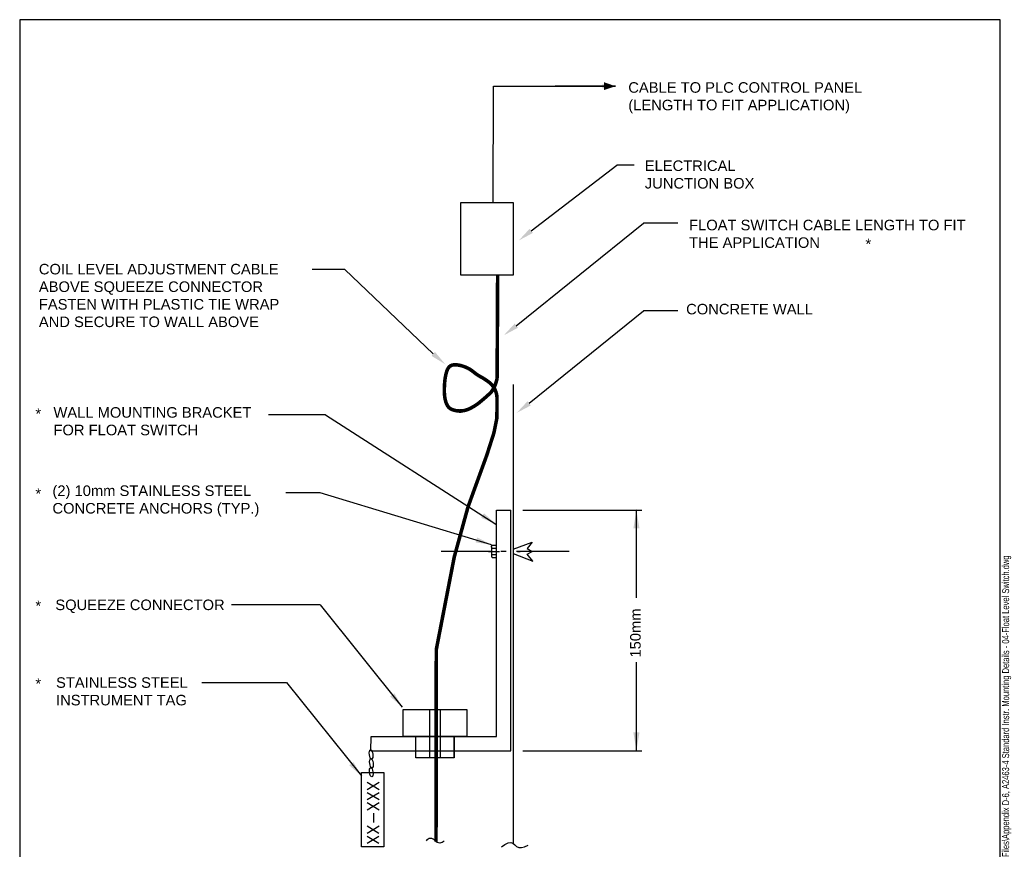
# Model space of a CAD drawing. Header units: millimetres. Extents: x 20 to 208, y 10 to 269.
# Drawn here: x 20 to 208.1, y 111.4 to 269 of the extents above; entities that cross this region are included whole.
import ezdxf
from ezdxf.enums import TextEntityAlignment as Align

# ---------------------------------------------------------------- set-up
doc = ezdxf.new("R2010")
doc.units = ezdxf.units.MM
doc.header["$MEASUREMENT"] = 0
doc.linetypes.add('CENTRE', pattern=[15, 10, -2, 1, -2])
doc.layers.get('0').update_dxf_attribs({"linetype": 'CONTINUOUS'})
for name, color, linetype in [('BBATXT', 7, 'CONTINUOUS'), ('C-B-TITLE', 7, 'CONTINUOUS'), ('G-ANNO-SYMB', 5, 'CONTINUOUS'), ('N-INST', 4, 'CONTINUOUS'), ('N-MISC', 8, 'CONTINUOUS')]:
    doc.layers.add(name, color=color, linetype=linetype)
doc.layers.add('N-ANNO-TEXT', color=2, linetype='CONTINUOUS', lineweight=25)
doc.styles.add('_CGS_2-5_NOTES', font='arial.ttf', dxfattribs={"height": 2.5})
doc.styles.add('ARAIL', font='romans.shx', dxfattribs={"height": 2.5})
doc.styles.add('FILENAME', font='ARIALN.TTF', dxfattribs={"width": 0.95, "height": 2.5})
doc.styles.get("Standard").update_dxf_attribs({"font": 'simplex.shx'})
doc.dimstyles.get("Standard").update_dxf_attribs({"dimtxt": 1, "dimasz": 2.5, "dimexe": 1.5, "dimexo": 2, "dimgap": 1.75, "dimtad": 1, "dimdec": 4, "dimzin": 0, "dimdsep": 46, "dimtxsty": 'Standard', "dimblk": 'OBLIQUE', "dimcen": 2.5, "dimdle": 1.5, "dimclrd": 256, "dimclre": 256, "dimclrt": 256, "dimadec": 0, "dimazin": 0, "dimtfac": 1, "dimtdec": 4, "dimtofl": 0, "dimtmove": 0, "dimatfit": 3, "dimfxl": 1, "dimtolj": 1, "dimtzin": 0, "dimlwd": -1, "dimarcsym": 0})

# ---------------------------------------------------------------- blocks, each defined once
blk = doc.blocks.new('FILE NAME')
at = {"layer": 'C-B-TITLE', "insert": (360.99, 526.17), "char_height": 2.5, "attachment_point": 1, "style": 'FILENAME'}
blk.add_mtext('P:\\\\60318223\\\\500-Deliverables\\\\508-GIS-FIA-STD-CAD Final (Closeout) Issuance\\\\3 - SCIS Design Standards\\\\SCIS Design Standard Manual and Appendices Files\\\\Appendix D-6, A2463-4 Standard Instr. Mounting Details - 04-Float Level Switch.dwg', dxfattribs=at)
blk = doc.blocks.new('_OBLIQUE')
at = {"color": 0, "linetype": 'ByBlock'}
blk.add_line((-0.5, -0.5), (0.5, 0.5), dxfattribs=at)

msp = doc.modelspace()

# ---------------------------------------------------------------- linework, layer by layer
at = {"layer": 'G-ANNO-SYMB'}
for p, q in [((20, 269), (20, 10)), ((206, 269), (20, 269)), ((206, 10), (206, 269))]:
    msp.add_line(p, q, dxfattribs=at)
at = {"layer": 'N-ANNO-TEXT'}
for p, q in [((117.05, 228.94), (133.31, 241.44)), ((136.56, 241.44), (133.31, 241.44)), ((114.21, 210.94), (138.35, 230.41)), ((144.86, 230.41), (138.35, 230.41)), ((81.68, 221.59), (75.47, 221.59)), ((98.45, 205.59), (81.68, 221.59)), ((116.65, 196.21), (138.35, 213.74)), ((144.86, 213.74), (138.35, 213.74)), ((78, 194), (67.19, 194)), ((78, 194), (110.35, 173.3)), ((76.96, 179.23), (70.45, 179.23)), ((109.5, 169.36), (76.96, 179.23)), ((115.46, 175.96), (137, 175.96)), ((116.84, 175.96), (138.01, 175.96)), ((136.99, 159.26), (136.99, 175.96)), ((76.96, 157.99), (60.19, 157.99)), ((76.96, 157.99), (92.58, 138.54)), ((136.99, 130.26), (136.99, 147.1)), ((54.54, 143.19), (70.6, 143.19)), ((70.6, 143.19), (84.81, 125.51)), ((115.46, 130.27), (137, 130.27)), ((116.84, 130.27), (138.01, 130.27))]:
    msp.add_line(p, q, dxfattribs=at)
for points in [[(116.74, 229.34), (114.67, 227.11), (117.35, 228.55)], [(113.9, 211.34), (111.83, 209.11), (114.51, 210.54)], [(98.78, 205.97), (100.72, 203.63), (98.12, 205.21)], [(116.35, 196.61), (114.27, 194.38), (116.96, 195.81)], [(108.08, 175.32), (110.35, 173.3), (107.54, 174.48)], [(136.42, 172.45), (137.58, 172.45), (137, 175.95)], [(106.8, 170.76), (109.5, 169.36), (106.49, 169.81)], [(91.06, 141.17), (92.58, 138.54), (90.29, 140.54)], [(137.59, 133.77), (136.42, 133.77), (137, 130.27)], [(83.28, 128.14), (84.81, 125.51), (82.51, 127.5)]]:
    msp.add_solid(points, dxfattribs=at)
at = {"layer": 'N-INST'}
for p, q in [((109.85, 234.34), (109.86, 256.39)), ((109.86, 256.39), (133.03, 256.39)), ((113.62, 199.8), (113.62, 112.69)), ((110.43, 175.96), (113.16, 175.96)), ((110.43, 132.96), (110.43, 175.96)), ((113.16, 130.27), (113.16, 175.96)), ((97.81, 128.91), (97.83, 138.08)), ((99.82, 128.91), (99.84, 138.07)), ((86.63, 130.27), (86.64, 132.96)), ((86.64, 132.96), (110.43, 132.96)), ((95.13, 130.26), (95.13, 132.96)), ((102.44, 130.25), (102.44, 132.95)), ((86.63, 130.27), (113.16, 130.27)), ((95.12, 128.91), (95.13, 130.26)), ((102.44, 128.9), (102.44, 130.25))]:
    msp.add_line(p, q, dxfattribs=at)
for points in [[(103.68, 234.34), (113.62, 234.34), (113.62, 220.54), (103.68, 220.54)], [(92.72, 138.1), (104.85, 138.1), (104.85, 132.96), (92.72, 132.96)], [(95.13, 132.96), (102.44, 132.96), (102.44, 128.9), (95.13, 128.9)], [(84.86, 126.15), (89.07, 126.15), (89.07, 112.05), (84.86, 112.05)]]:
    msp.add_lwpolyline(points, close=True, dxfattribs=at)
at = {"layer": 'N-INST', "const_width": 0.675, "flags": 128}
for points in [[(110.57, 200.9), (110.67, 220.54)], [(110.57, 200.9), (110.36, 200.15), (110.12, 199.49), (109.84, 198.92), (109.52, 198.44), (109.16, 198.05), (108.78, 197.71), (108.41, 197.38), (108.05, 197.06), (107.68, 196.76), (107.33, 196.46), (106.97, 196.17), (106.58, 195.9), (106.18, 195.64), (105.75, 195.4), (105.31, 195.17), (104.84, 194.98), (104.37, 194.85), (103.88, 194.77), (103.39, 194.76), (102.88, 194.8), (102.4, 194.9), (101.98, 195.04), (101.64, 195.23), (101.36, 195.47), (101.15, 195.76), (100.99, 196.08), (100.85, 196.44), (100.74, 196.83), (100.65, 197.25), (100.6, 197.71), (100.56, 198.19), (100.55, 198.69), (100.56, 199.22), (100.59, 199.78), (100.63, 200.35), (100.7, 200.91), (100.79, 201.42), (100.89, 201.88), (101.01, 202.28), (101.15, 202.63), (101.31, 202.93), (101.51, 203.16), (101.75, 203.34), (102.02, 203.46), (102.33, 203.51), (102.66, 203.53), (103.01, 203.5), (103.39, 203.44), (103.79, 203.35), (104.2, 203.22), (104.61, 203.06), (105, 202.89), (105.35, 202.7), (105.67, 202.49), (105.97, 202.26), (106.25, 202.04), (106.53, 201.82), (106.82, 201.62), (107.11, 201.44), (107.4, 201.27), (107.7, 201.11), (107.99, 200.93), (108.28, 200.75), (108.57, 200.55), (108.85, 200.35)], [(110.53, 193.38), (110.55, 197.28)], [(98.99, 128.91), (99, 138.08)], [(98.99, 128.91), (98.98, 113)]]:
    msp.add_lwpolyline(points, dxfattribs=at)
msp.add_lwpolyline([(110.55, 197.28, 0.230073), (108.85, 200.35)], format="xyb", dxfattribs=at)
at = {"layer": 'N-INST', "const_width": 0.675}
msp.add_lwpolyline([(110.52, 193.4), (109.97, 190.63), (108.62, 186.4), (105.05, 176.56), (102.44, 167.06), (99.03, 149.49), (99, 138.08)], dxfattribs=at)
at = {"layer": 'N-INST', "flags": 128}
msp.add_lwpolyline([(111.37, 112.01), (112.05, 112.49), (112.64, 112.78), (113.15, 112.86), (113.57, 112.74), (113.91, 112.42), (114.25, 112.07), (114.67, 111.89), (115.18, 111.87), (115.77, 112.02), (116.45, 112.33)], dxfattribs=at)
at = {"layer": 'N-INST'}
msp.add_arc((97.94, 112.54), 1.08, 36.775, 143.0352, dxfattribs=at)
at = {"layer": 'N-INST', "extrusion": (0, 0, -1)}
msp.add_arc((-99.67, 113.83), 1.08, 216.9648, 323.225, dxfattribs=at)
at = {"layer": 'N-INST'}
for centre in [(86.65, 129.56), (86.72, 127.89), (86.68, 126.18)]:
    msp.add_ellipse(centre, major_axis=(-0.11, 0.873), ratio=0.370641, dxfattribs=at)
msp.add_open_spline([(108.85, 200.35), (102.56, 205.06), (100.72, 202.56), (100.24, 197.82), (101.14, 195.3), (103.67, 194.1), (106.26, 195.37), (110.06, 198.9), (110.57, 200.9)], degree=3, knots=[0.0136948, 0.0136948, 0.0136948, 0.0136948, 0.176687, 0.353374, 0.530061, 0.7067479, 0.8834349, 1, 1, 1, 1], dxfattribs=at)
msp.add_solid([(130.85, 257.16), (133.03, 256.39), (130.85, 255.66)], dxfattribs=at)
at = {"layer": 'N-MISC'}
for p, q in [((113.62, 168.51), (117.2, 169.84)), ((117.2, 169.84), (116.28, 168.65)), ((108.95, 168.11), (110.99, 168.11)), ((109.52, 169.13), (109.55, 169.16)), ((109.52, 169.02), (109.52, 169.13)), ((109.52, 169.02), (109.52, 167.23)), ((109.52, 168.91), (109.52, 169.02)), ((109.55, 168.88), (109.52, 168.91)), ((109.52, 168.25), (109.55, 168.4)), ((109.52, 167.97), (109.52, 168.25)), ((109.55, 167.83), (109.52, 167.97)), ((109.55, 169.22), (109.58, 169.25)), ((109.55, 169.16), (109.55, 169.22)), ((109.55, 168.82), (109.55, 168.88)), ((109.58, 168.79), (109.55, 168.82)), ((109.55, 168.4), (109.58, 168.57)), ((109.58, 167.66), (109.55, 167.83)), ((109.58, 167.46), (109.55, 167.43)), ((109.55, 167.43), (109.55, 167.37)), ((109.58, 169.27), (109.61, 169.3)), ((109.58, 169.25), (109.58, 169.27)), ((109.58, 168.76), (109.58, 168.79)), ((109.61, 168.74), (109.58, 168.76)), ((109.58, 168.57), (109.61, 168.71)), ((109.61, 167.52), (109.58, 167.66)), ((109.61, 167.52), (109.58, 167.49)), ((109.58, 167.49), (109.58, 167.46)), ((109.61, 169.3), (110.43, 169.3)), ((109.61, 168.71), (110.43, 168.71)), ((109.61, 167.52), (110.43, 167.52)), ((113.62, 167.71), (117.35, 166.22)), ((114.41, 168.11), (114.92, 168.11)), ((116.26, 167.59), (117.22, 168.11)), ((117.35, 166.22), (116.26, 167.59)), ((116.28, 168.65), (117.22, 168.11)), ((109.55, 167.37), (109.52, 167.35)), ((109.52, 167.35), (109.52, 167.23)), ((109.52, 167.23), (109.52, 167.12)), ((109.52, 167.12), (109.55, 167.09)), ((109.55, 167.09), (109.55, 167.03)), ((109.55, 167.03), (109.58, 167.01)), ((109.58, 167.01), (109.58, 166.98)), ((109.58, 166.98), (109.61, 166.95)), ((109.61, 166.95), (110.43, 166.95))]:
    msp.add_line(p, q, dxfattribs=at)
at = {"layer": 'N-MISC', "linetype": 'CENTRE'}
msp.add_line((124.27, 168.11), (99.98, 168.11), dxfattribs=at)

# ---------------------------------------------------------------- block references
at = {"layer": 'BBATXT', "xscale": 0.7273500000000013, "yscale": 0.5273499999999984, "zscale": 0.6273500000000001, "rotation": 90}
msp.add_blockref('FILE NAME', (483.88, -252.4), dxfattribs=at)
at = {"layer": 'N-ANNO-TEXT', "xscale": 0.03374999999981583, "yscale": 0.03374999999981583, "zscale": 0.03374999999981583, "rotation": 90}
for p in [(136.98, 175.96), (136.98, 130.27)]:
    msp.add_blockref('_OBLIQUE', p, dxfattribs=at)

# ---------------------------------------------------------------- texts
at = {"layer": 'N-ANNO-TEXT', "char_height": 2, "attachment_point": 1, "style": '_CGS_2-5_NOTES'}
for s, insert, width in [('CABLE TO PLC CONTROL PANEL\\P(LENGTH TO FIT APPLICATION)', (135.46, 257.16), 49.7064), ('ELECTRICAL\\PJUNCTION BOX', (138.59, 242.31), 63.465), ('FLOAT SWITCH CABLE LENGTH TO FIT THE APPLICATION', (146.99, 231.05), 56.2554), ('*', (180.47, 227.45), 140.5518), ('COIL LEVEL ADJUSTMENT CABLE\\PABOVE SQUEEZE CONNECTOR\\PFASTEN WITH PLASTIC TIE WRAP\\PAND SECURE TO WALL ABOVE', (23.61, 222.68), 70.2759), ('CONCRETE WALL', (146.44, 215.09), 70.2759), ('*', (22.96, 195.23), 140.5518), ('WALL MOUNTING BRACKET FOR FLOAT SWITCH', (26.38, 195.48), 39.9055), ('(2) 10mm STAINLESS STEEL\\PCONCRETE ANCHORS (TYP.)', (26.19, 180.62), 70.2759), ('*', (22.96, 180.05), 140.5518), ('*', (22.96, 158.76), 140.5518), ('SQUEEZE CONNECTOR', (26.74, 158.96), 70.2759), ('*', (22.96, 143.99), 140.5518), ('STAINLESS STEEL\\PINSTRUMENT TAG', (26.87, 144.21), 70.2759)]:
    msp.add_mtext(s, dxfattribs=dict(at, insert=insert, width=width))
at = {"layer": 'N-ANNO-TEXT', "insert": (135.81, 147.95), "char_height": 2, "width": 68.1706, "attachment_point": 1, "rotation": 90, "style": '_CGS_2-5_NOTES'}
msp.add_mtext('150mm', dxfattribs=at)
at = {"layer": 'N-INST', "style": 'ARAIL'}
msp.add_text('XX-XXX', height=2.25, rotation=89.9051, dxfattribs=at).set_placement((85.9, 112.42), align=Align.TOP_LEFT)

# ---------------------------------------------------------------- leaders
at = {"layer": 'N-INST'}
msp.add_leader([(133.03, 256.39), (121.56, 256.39)], dimstyle='Standard', override={"dimgap": 1.75, "dimtad": 0}, dxfattribs=at)

doc.saveas('drawing.dxf')
